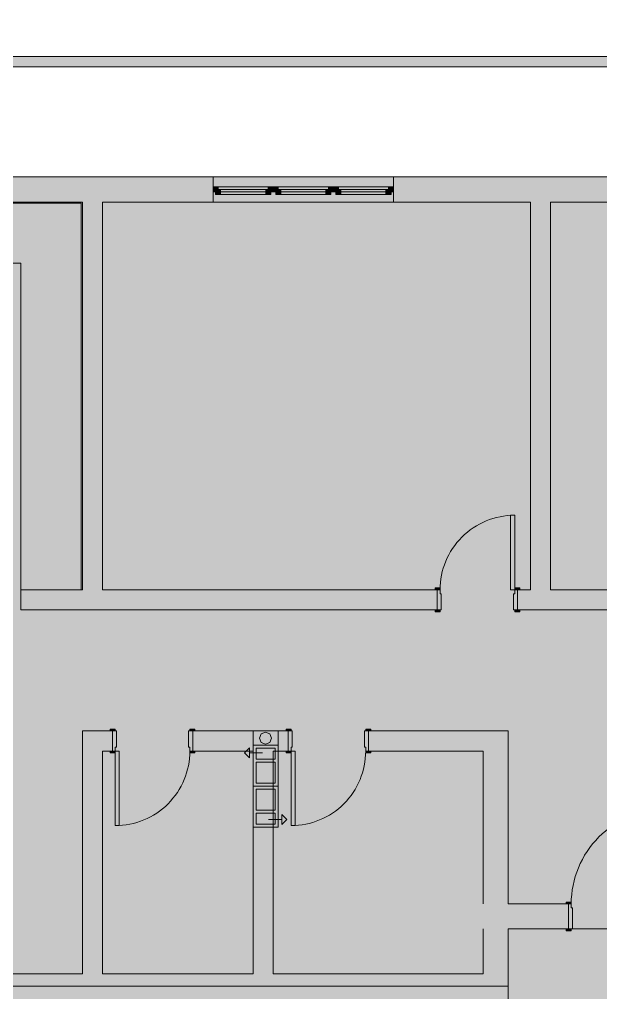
# Model space of a CAD drawing. Header units: centimetres. Extents: x -2733 to 2483, y -2206 to 1504.
# Drawn here: x -1049 to -470, y -811 to 160 of the extents above; entities that cross this region are included whole.
import ezdxf

# ---------------------------------------------------------------- set-up
doc = ezdxf.new("R2010")
doc.units = ezdxf.units.CM
for name, color, linetype, lineweight, true_color in [('kufiri i objektit', 7, 'Continuous', 0, 0xb36d4d), ('PDF_2D Drafting - General', 7, 'Continuous', 0, 0x7f7f7f), ('PDF_Muret', 7, 'Continuous', 0, 0x7f7f7f)]:
    doc.layers.add(name, color=color, linetype=linetype, lineweight=lineweight, true_color=true_color)
doc.layers.add('ndarjet-njesite', color=1, linetype='Continuous', lineweight=0)
doc.layers.add('PDF_Oxhaqet', color=7, linetype='Continuous', lineweight=0)

msp = doc.modelspace()

# ---------------------------------------------------------------- hatches: boundary and pattern name
at = {"layer": 'PDF_2D Drafting - General', "true_color": 0xe5f8e5, "transparency": 33554559}
msp.add_hatch(color=7, dxfattribs=at).paths.add_polyline_path([(-561.66, -928.15), (-561.66, -747.44), (308.87, -747.44), (308.87, -707.5), (296.37, -707.5), (296.37, 39.34), (308.87, 39.34), (623.58, 39.34), (623.58, -410), (636.08, -410), (1033.59, -410), (1033.59, -422.5), (1033.59, -707.44), (1294, -707.44), (1294, -928.15)])
at = {"layer": 'PDF_2D Drafting - General', "true_color": 0xf2f9ff, "transparency": 33554559}
msp.add_hatch(color=7, dxfattribs=at).paths.add_polyline_path([(283.86, 2.66), (296.35, 2.66), (296.35, -747.44), (283.86, -747.44), (-561.66, -747.44), (-561.66, -804.58), (-1794.7, -804.58), (-1794.7, -792.08), (-1794.7, 2.66)])
at = {"layer": 'PDF_2D Drafting - General', "true_color": 0xffffff, "transparency": 33554559}
msp.add_hatch(color=7, dxfattribs=at).paths.add_polyline_path([(-987.78, -409.16), (-1047.91, -409.16), (-1047.91, -83.49), (-1284.5, -83.49), (-1284.5, -23.5), (-1047.91, -23.5), (-987.78, -23.5)])
at = {"layer": 'PDF_2D Drafting - General', "true_color": 0xfafafa, "transparency": 33554559}
msp.add_hatch(color=7, dxfattribs=at).paths.add_polyline_path([(-561.66, -804.58), (-561.66, -817.08), (-561.66, -928.15), (296.37, -928.15), (296.37, -1657.81), (-1794.7, -1657.81), (-1794.7, -804.58)])
at = {"layer": 'PDF_Muret', "true_color": 0xffffff, "transparency": 33554559}
for points in [[(-856.1, -7.34), (-851.1, -7.34), (-851.1, -9.84), (-853.6, -9.84), (-853.6, -12.34), (-856.1, -12.34)], [(-848.6, -14.85), (-848.6, -9.84), (-851.1, -9.84), (-851.1, -7.34), (-801.09, -7.34), (-801.09, -9.84), (-803.59, -9.84), (-803.59, -14.85)], [(-796.1, -12.34), (-798.6, -12.34), (-798.6, -9.84), (-801.09, -9.84), (-801.09, -7.34), (-796.1, -7.34)], [(-796.1, -7.34), (-791.1, -7.34), (-791.1, -9.84), (-793.6, -9.84), (-793.6, -12.34), (-796.1, -12.34)], [(-788.59, -14.85), (-788.59, -9.84), (-791.1, -9.84), (-791.1, -7.34), (-741.1, -7.34), (-741.1, -9.84), (-743.59, -9.84), (-743.59, -14.85)], [(-736.1, -12.34), (-738.6, -12.34), (-738.6, -9.84), (-741.1, -9.84), (-741.1, -7.34), (-736.1, -7.34)], [(-736.1, -7.34), (-731.09, -7.34), (-731.09, -9.84), (-733.59, -9.84), (-733.59, -12.34), (-736.1, -12.34)], [(-728.6, -14.85), (-728.6, -9.84), (-731.09, -9.84), (-731.09, -7.34), (-681.1, -7.34), (-681.1, -9.84), (-683.6, -9.84), (-683.6, -14.85)], [(-676.09, -12.34), (-678.6, -12.34), (-678.6, -9.84), (-681.1, -9.84), (-681.1, -7.34), (-676.09, -7.34)], [(-628.45, -429.15), (-632.45, -429.15), (-632.45, -409.16), (-629.65, -409.16), (-629.65, -413.15), (-628.45, -413.15)], [(-552.44, -429.15), (-556.44, -429.15), (-556.44, -413.15), (-555.24, -413.15), (-555.24, -409.16), (-552.44, -409.16)], [(-956.42, -549.95), (-952.43, -549.95), (-952.43, -565.96), (-953.63, -565.96), (-953.63, -569.96), (-956.42, -569.96)], [(-880.43, -549.95), (-876.42, -549.95), (-876.42, -569.96), (-879.23, -569.96), (-879.23, -565.96), (-880.43, -565.96)], [(-781.06, -549.95), (-777.05, -549.95), (-777.05, -565.96), (-778.25, -565.96), (-778.25, -569.96), (-781.06, -569.96)], [(-705.05, -549.95), (-701.05, -549.95), (-701.05, -569.96), (-703.85, -569.96), (-703.85, -565.96), (-705.05, -565.96)], [(-497.66, -747.44), (-501.66, -747.44), (-501.66, -722.44), (-498.86, -722.44), (-498.86, -726.43), (-497.66, -726.43)]]:
    msp.add_hatch(color=7, dxfattribs=at).paths.add_polyline_path(points)

# ---------------------------------------------------------------- linework, layer by layer
at = {"layer": 'kufiri i objektit', "lineweight": 5}
msp.add_lwpolyline([(293.87, 39.34), (293.87, 122.65), (-2197.85, 122.65), (-2197.85, -1777.96), (2482.61, -1777.96), (2482.61, 1504.04), (532.36, 1504.04), (532.36, 39.34)], close=True, dxfattribs=at)
at = {"layer": 'ndarjet-njesite'}
for points in [[(-561.66, -928.15), (-561.66, -747.44), (308.87, -747.44), (308.87, 39.34), (636.08, 39.34), (636.08, -397.5), (832.01, -397.5), (1021.08, -397.5), (1021.08, -707.44), (1294, -707.44), (1294, -928.15), (-561.66, -928.15)], [(308.87, 2.66), (308.87, -747.44), (-561.66, -747.44), (-561.66, -804.58), (-1794.7, -804.58), (-1794.7, -792.08), (-1794.7, 2.66)], [(-561.66, -804.58), (-561.66, -817.08), (-561.66, -928.15), (296.37, -928.15), (296.37, -1657.81), (-1794.7, -1657.81), (-1794.7, -804.58), (-561.66, -804.58)]]:
    msp.add_lwpolyline(points, close=True, dxfattribs=at)
at = {"layer": 'PDF_2D Drafting - General', "lineweight": 9}
for points in [[(283.86, 2.66), (-1794.7, 2.66)], [(-1284.5, -23.5), (-1047.91, -23.5)], [(-1047.91, -23.5), (-987.78, -23.5)], [(-987.78, -23.5), (-987.78, -409.16)], [(-1047.91, -83.49), (-1284.5, -83.49)], [(-1047.91, -409.16), (-1047.91, -83.49)], [(-987.78, -409.16), (-1047.91, -409.16)], [(-561.66, -747.44), (283.86, -747.44)], [(-561.66, -804.58), (-561.66, -747.44)], [(-561.66, -747.44), (-561.66, -928.15)], [(308.87, -747.44), (-561.66, -747.44)], [(-561.66, -804.58), (-1794.7, -804.58)], [(-1794.7, -804.58), (-561.66, -804.58)], [(-561.66, -817.08), (-561.66, -804.58)]]:
    msp.add_lwpolyline(points, dxfattribs=at)
at = {"layer": 'PDF_Muret', "color": 251, "lineweight": 5, "true_color": 0x6a6a6a}
for points in [[(-2187.85, 112.65), (283.87, 112.65)], [(-856.1, 2.66), (-1439.87, 2.66)], [(-856.1, 2.66), (-856.1, -7.34)], [(-856.1, 2.66), (-856.1, -7.34)], [(-676.09, 2.66), (-676.09, -7.34)], [(-454.27, 2.66), (-676.09, 2.66)], [(-676.09, 2.66), (-676.09, -7.34)], [(-856.1, -7.34), (-856.1, -12.34)], [(-856.1, -7.34), (-856.1, -12.34)], [(-856.1, -7.34), (-856.1, -12.34)], [(-676.09, -7.34), (-676.09, -12.34)], [(-676.09, -7.34), (-676.09, -12.34)], [(-676.09, -7.34), (-676.09, -12.34)], [(-856.1, -12.34), (-856.1, -22.34)], [(-856.1, -12.34), (-856.1, -22.34)], [(-676.09, -12.34), (-676.09, -22.34)], [(-676.09, -12.34), (-676.09, -22.34)], [(-1439.87, -22.34), (-986.23, -22.34)], [(-986.23, -22.34), (-986.23, -409.16)], [(-966.23, -22.34), (-856.1, -22.34)], [(-966.23, -409.16), (-966.23, -22.34)], [(-676.09, -22.34), (-539.47, -22.34)], [(-539.47, -22.34), (-539.47, -409.16)], [(-519.47, -22.34), (-454.27, -22.34)], [(-519.47, -409.16), (-519.47, -22.34)], [(-986.23, -409.16), (-1047.91, -409.16)], [(-1047.91, -409.16), (-1047.91, -429.15)], [(-632.45, -409.16), (-966.23, -409.16)], [(-632.45, -409.16), (-634.65, -409.16)], [(-632.45, -409.16), (-634.65, -409.16)], [(-632.45, -409.16), (-634.65, -409.16)], [(-632.45, -409.16), (-632.45, -429.15)], [(-632.45, -409.16), (-632.45, -429.15)], [(-632.45, -409.16), (-632.45, -429.15)], [(-552.44, -409.16), (-550.24, -409.16)], [(-552.44, -409.16), (-552.44, -429.15)], [(-539.47, -409.16), (-552.44, -409.16)], [(-552.44, -409.16), (-552.44, -429.15)], [(-552.44, -409.16), (-552.44, -429.15)], [(-552.44, -409.16), (-550.24, -409.16)], [(-552.44, -409.16), (-550.24, -409.16)], [(-241.3, -409.16), (-519.47, -409.16)], [(-1047.91, -429.15), (-632.45, -429.15)], [(-632.45, -429.15), (-634.65, -429.15)], [(-632.45, -429.15), (-634.65, -429.15)], [(-632.45, -429.15), (-634.65, -429.15)], [(-552.44, -429.15), (-550.24, -429.15)], [(-552.44, -429.15), (-241.3, -429.15)], [(-552.44, -429.15), (-550.24, -429.15)], [(-552.44, -429.15), (-550.24, -429.15)], [(-956.42, -549.95), (-986.23, -549.95)], [(-986.23, -549.95), (-986.23, -792.08)], [(-956.42, -549.95), (-958.62, -549.95)], [(-956.42, -549.95), (-958.62, -549.95)], [(-956.42, -549.95), (-958.62, -549.95)], [(-956.42, -569.96), (-956.42, -549.95)], [(-956.42, -569.96), (-956.42, -549.95)], [(-956.42, -569.96), (-956.42, -549.95)], [(-876.42, -549.95), (-874.22, -549.95)], [(-876.42, -569.96), (-876.42, -549.95)], [(-781.06, -549.95), (-876.42, -549.95)], [(-876.42, -569.96), (-876.42, -549.95)], [(-876.42, -569.96), (-876.42, -549.95)], [(-876.42, -549.95), (-874.22, -549.95)], [(-876.42, -549.95), (-874.22, -549.95)], [(-781.06, -549.95), (-783.24, -549.95)], [(-781.06, -549.95), (-783.24, -549.95)], [(-781.06, -549.95), (-783.24, -549.95)], [(-781.06, -569.96), (-781.06, -549.95)], [(-781.06, -569.96), (-781.06, -549.95)], [(-781.06, -569.96), (-781.06, -549.95)], [(-701.05, -549.95), (-698.85, -549.95)], [(-701.05, -569.96), (-701.05, -549.95)], [(-561.66, -549.95), (-701.05, -549.95)], [(-701.05, -569.96), (-701.05, -549.95)], [(-701.05, -569.96), (-701.05, -549.95)], [(-701.05, -549.95), (-698.85, -549.95)], [(-701.05, -549.95), (-698.85, -549.95)], [(-561.66, -722.44), (-561.66, -549.95)], [(-966.23, -569.96), (-956.42, -569.96)], [(-966.23, -792.08), (-966.23, -569.96)], [(-956.42, -569.96), (-958.62, -569.96)], [(-956.42, -569.96), (-958.62, -569.96)], [(-956.42, -569.96), (-958.62, -569.96)], [(-876.42, -569.96), (-874.22, -569.96)], [(-876.42, -569.96), (-816.23, -569.96)], [(-876.42, -569.96), (-874.22, -569.96)], [(-876.42, -569.96), (-874.22, -569.96)], [(-816.23, -569.96), (-816.23, -792.08)], [(-796.23, -792.08), (-796.23, -569.96)], [(-796.23, -569.96), (-781.06, -569.96)], [(-781.06, -569.96), (-783.24, -569.96)], [(-781.06, -569.96), (-783.24, -569.96)], [(-781.06, -569.96), (-783.24, -569.96)], [(-701.05, -569.96), (-698.85, -569.96)], [(-701.05, -569.96), (-586.66, -569.96)], [(-701.05, -569.96), (-698.85, -569.96)], [(-701.05, -569.96), (-698.85, -569.96)], [(-586.66, -569.96), (-586.66, -722.44)], [(-501.66, -722.44), (-561.66, -722.44)], [(-501.66, -722.44), (-503.86, -722.44)], [(-501.66, -722.44), (-503.86, -722.44)], [(-501.66, -722.44), (-503.86, -722.44)], [(-501.66, -722.44), (-501.66, -747.44)], [(-501.66, -722.44), (-501.66, -747.44)], [(-501.66, -722.44), (-501.66, -747.44)], [(-586.66, -747.44), (-586.66, -792.08)], [(-561.66, -747.44), (-501.66, -747.44)], [(-561.66, -928.15), (-561.66, -747.44)], [(-501.66, -747.44), (-503.86, -747.44)], [(-501.66, -747.44), (-503.86, -747.44)], [(-501.66, -747.44), (-503.86, -747.44)], [(-986.23, -792.08), (-1769.69, -792.08)], [(-816.23, -792.08), (-966.23, -792.08)], [(-586.66, -792.08), (-796.23, -792.08)]]:
    msp.add_lwpolyline(points, dxfattribs=at)
at = {"layer": 'PDF_Muret', "lineweight": 5}
for points in [[(-676.09, 2.66), (-856.1, 2.66)], [(-856.1, -7.34), (-851.1, -7.34)], [(-851.1, -7.34), (-851.1, -9.84)], [(-851.1, -7.34), (-801.09, -7.34)], [(-801.09, -9.84), (-801.09, -7.34)], [(-801.09, -7.34), (-796.1, -7.34)], [(-796.1, -7.34), (-791.1, -7.34)], [(-791.1, -7.34), (-791.1, -9.84)], [(-791.1, -7.34), (-741.1, -7.34)], [(-741.1, -9.84), (-741.1, -7.34)], [(-741.1, -7.34), (-736.1, -7.34)], [(-736.1, -7.34), (-731.09, -7.34)], [(-731.09, -7.34), (-731.09, -9.84)], [(-731.09, -7.34), (-681.1, -7.34)], [(-681.1, -9.84), (-681.1, -7.34)], [(-681.1, -7.34), (-676.09, -7.34)], [(-853.6, -12.34), (-856.1, -12.34)], [(-851.1, -9.84), (-853.6, -9.84)], [(-853.6, -9.84), (-853.6, -12.34)], [(-853.6, -9.84), (-848.6, -9.84)], [(-853.6, -14.85), (-853.6, -9.84)], [(-848.6, -14.85), (-853.6, -14.85)], [(-848.6, -9.84), (-848.6, -14.85)], [(-848.6, -9.84), (-803.59, -9.84)], [(-803.59, -12.34), (-848.6, -12.34)], [(-803.59, -14.85), (-848.6, -14.85)], [(-803.59, -14.85), (-848.6, -14.85)], [(-803.59, -14.85), (-803.59, -9.84)], [(-803.59, -9.84), (-798.6, -9.84)], [(-798.6, -14.85), (-803.59, -14.85)], [(-798.6, -9.84), (-801.09, -9.84)], [(-798.6, -12.34), (-798.6, -9.84)], [(-798.6, -9.84), (-798.6, -14.85)], [(-796.1, -12.34), (-798.6, -12.34)], [(-793.6, -12.34), (-796.1, -12.34)], [(-791.1, -9.84), (-793.6, -9.84)], [(-793.6, -9.84), (-793.6, -12.34)], [(-793.6, -9.84), (-788.59, -9.84)], [(-793.6, -14.85), (-793.6, -9.84)], [(-788.59, -14.85), (-793.6, -14.85)], [(-788.59, -9.84), (-788.59, -14.85)], [(-788.59, -9.84), (-743.59, -9.84)], [(-743.59, -12.34), (-788.59, -12.34)], [(-743.59, -14.85), (-788.59, -14.85)], [(-743.59, -14.85), (-788.59, -14.85)], [(-743.59, -14.85), (-743.59, -9.84)], [(-743.59, -9.84), (-738.6, -9.84)], [(-738.6, -14.85), (-743.59, -14.85)], [(-738.6, -9.84), (-741.1, -9.84)], [(-738.6, -12.34), (-738.6, -9.84)], [(-738.6, -9.84), (-738.6, -14.85)], [(-736.1, -12.34), (-738.6, -12.34)], [(-733.59, -12.34), (-736.1, -12.34)], [(-731.09, -9.84), (-733.59, -9.84)], [(-733.59, -9.84), (-733.59, -12.34)], [(-733.59, -9.84), (-728.6, -9.84)], [(-733.59, -14.85), (-733.59, -9.84)], [(-728.6, -14.85), (-733.59, -14.85)], [(-728.6, -9.84), (-728.6, -14.85)], [(-728.6, -9.84), (-683.6, -9.84)], [(-683.6, -12.34), (-728.6, -12.34)], [(-683.6, -14.85), (-728.6, -14.85)], [(-683.6, -14.85), (-728.6, -14.85)], [(-683.6, -14.85), (-683.6, -9.84)], [(-683.6, -9.84), (-678.6, -9.84)], [(-678.6, -14.85), (-683.6, -14.85)], [(-678.6, -9.84), (-681.1, -9.84)], [(-678.6, -12.34), (-678.6, -9.84)], [(-678.6, -9.84), (-678.6, -14.85)], [(-676.09, -12.34), (-678.6, -12.34)], [(-676.09, -22.34), (-856.1, -22.34)], [(-559.25, -409.16), (-559.25, -334.75)], [(-559.25, -334.75), (-555.24, -334.75)], [(-555.24, -334.75), (-555.24, -409.16)], [(-634.65, -409.16), (-634.65, -407.25)], [(-634.65, -407.25), (-629.65, -407.25)], [(-629.65, -407.25), (-629.65, -409.16)], [(-555.24, -407.25), (-550.24, -407.25)], [(-555.24, -409.16), (-555.24, -407.25)], [(-550.24, -407.25), (-550.24, -409.16)], [(-629.65, -409.16), (-634.65, -409.16)], [(-629.65, -409.16), (-632.45, -409.16)], [(-632.45, -409.16), (-632.45, -429.15)], [(-629.65, -413.15), (-629.65, -409.16)], [(-628.45, -413.15), (-629.65, -413.15)], [(-628.45, -429.15), (-628.45, -413.15)], [(-555.24, -409.16), (-559.25, -409.16)], [(-555.24, -413.15), (-556.44, -413.15)], [(-556.44, -413.15), (-556.44, -429.15)], [(-550.24, -409.16), (-555.24, -409.16)], [(-552.44, -409.16), (-555.24, -409.16)], [(-555.24, -409.16), (-555.24, -413.15)], [(-552.44, -429.15), (-552.44, -409.16)], [(-634.65, -431.05), (-634.65, -429.15)], [(-634.65, -429.15), (-629.65, -429.15)], [(-629.65, -431.05), (-634.65, -431.05)], [(-632.45, -429.15), (-628.45, -429.15)], [(-629.65, -429.15), (-629.65, -431.05)], [(-556.44, -429.15), (-552.44, -429.15)], [(-555.24, -429.15), (-550.24, -429.15)], [(-555.24, -431.05), (-555.24, -429.15)], [(-550.24, -431.05), (-555.24, -431.05)], [(-550.24, -429.15), (-550.24, -431.05)], [(-958.62, -549.95), (-958.62, -548.05)], [(-958.62, -548.05), (-953.63, -548.05)], [(-953.63, -549.95), (-958.62, -549.95)], [(-956.42, -549.95), (-956.42, -569.96)], [(-952.43, -549.95), (-956.42, -549.95)], [(-953.63, -548.05), (-953.63, -549.95)], [(-952.43, -565.96), (-952.43, -549.95)], [(-880.43, -549.95), (-880.43, -565.96)], [(-876.42, -549.95), (-880.43, -549.95)], [(-879.23, -548.05), (-874.22, -548.05)], [(-879.23, -549.95), (-879.23, -548.05)], [(-874.22, -549.95), (-879.23, -549.95)], [(-876.42, -569.96), (-876.42, -549.95)], [(-874.22, -548.05), (-874.22, -549.95)], [(-783.24, -549.95), (-783.24, -548.05)], [(-783.24, -548.05), (-778.25, -548.05)], [(-778.25, -549.95), (-783.24, -549.95)], [(-781.06, -549.95), (-781.06, -569.96)], [(-777.05, -549.95), (-781.06, -549.95)], [(-778.25, -548.05), (-778.25, -549.95)], [(-777.05, -565.96), (-777.05, -549.95)], [(-705.05, -549.95), (-705.05, -565.96)], [(-701.05, -549.95), (-705.05, -549.95)], [(-703.85, -548.05), (-698.85, -548.05)], [(-703.85, -549.95), (-703.85, -548.05)], [(-698.85, -549.95), (-703.85, -549.95)], [(-701.05, -569.96), (-701.05, -549.95)], [(-698.85, -548.05), (-698.85, -549.95)], [(-958.62, -571.85), (-958.62, -569.96)], [(-958.62, -569.96), (-953.63, -569.96)], [(-953.63, -571.85), (-958.62, -571.85)], [(-956.42, -569.96), (-953.63, -569.96)], [(-953.63, -569.96), (-953.63, -565.96)], [(-953.63, -565.96), (-952.43, -565.96)], [(-953.63, -569.96), (-953.63, -571.85)], [(-953.63, -644.35), (-953.63, -569.96)], [(-953.63, -569.96), (-949.63, -569.96)], [(-949.63, -569.96), (-949.63, -644.35)], [(-880.43, -565.96), (-879.23, -565.96)], [(-879.23, -565.96), (-879.23, -569.96)], [(-879.23, -569.96), (-874.22, -569.96)], [(-879.23, -571.85), (-879.23, -569.96)], [(-879.23, -569.96), (-876.42, -569.96)], [(-874.22, -571.85), (-879.23, -571.85)], [(-874.22, -569.96), (-874.22, -571.85)], [(-783.24, -571.85), (-783.24, -569.96)], [(-783.24, -569.96), (-778.25, -569.96)], [(-778.25, -571.85), (-783.24, -571.85)], [(-781.06, -569.96), (-778.25, -569.96)], [(-778.25, -569.96), (-778.25, -565.96)], [(-778.25, -565.96), (-777.05, -565.96)], [(-778.25, -569.96), (-778.25, -571.85)], [(-778.25, -644.35), (-778.25, -569.96)], [(-778.25, -569.96), (-774.25, -569.96)], [(-774.25, -569.96), (-774.25, -644.35)], [(-705.05, -565.96), (-703.85, -565.96)], [(-703.85, -565.96), (-703.85, -569.96)], [(-703.85, -569.96), (-698.85, -569.96)], [(-703.85, -571.85), (-703.85, -569.96)], [(-703.85, -569.96), (-701.05, -569.96)], [(-698.85, -571.85), (-703.85, -571.85)], [(-698.85, -569.96), (-698.85, -571.85)], [(-949.63, -644.35), (-953.63, -644.35)], [(-774.25, -644.35), (-778.25, -644.35)], [(-503.86, -722.44), (-503.86, -720.54)], [(-503.86, -720.54), (-498.86, -720.54)], [(-498.86, -722.44), (-503.86, -722.44)], [(-498.86, -722.44), (-501.66, -722.44)], [(-501.66, -722.44), (-501.66, -747.44)], [(-498.86, -720.54), (-498.86, -722.44)], [(-498.86, -726.43), (-498.86, -722.44)], [(-497.66, -726.43), (-498.86, -726.43)], [(-497.66, -747.44), (-497.66, -726.43)], [(-503.86, -749.34), (-503.86, -747.44)], [(-503.86, -747.44), (-498.86, -747.44)], [(-498.86, -749.34), (-503.86, -749.34)], [(-501.66, -747.44), (-497.66, -747.44)], [(-498.86, -747.44), (-498.86, -749.34)]]:
    msp.add_lwpolyline(points, dxfattribs=at)
for centre, radius, start, end in [((-555.27, -409.13), 74.39, 89.98309, 180.01691), ((-953.6, -569.97), 74.38, 269.97989, 0.00771), ((-778.23, -569.97), 74.38, 269.97984, 0.0079), ((-404.47, -722.41), 94.39, 89.99349, 180.01636)]:
    msp.add_arc(centre, radius, start, end, dxfattribs=at)
at = {"layer": 'PDF_Muret', "color": 7, "true_color": 0xffffff, "transparency": 33554559}
for points in [[(293.87, 122.65), (283.87, 112.65), (-2197.85, 122.65), (-2187.85, 112.65)], [(-1439.87, 2.66), (-856.1, 2.66), (-1439.87, -22.34), (-856.1, -22.34)], [(-856.1, 2.66), (-676.09, 2.66), (-856.1, -22.34), (-676.09, -22.34)], [(-676.09, 2.66), (-454.27, 2.66), (-676.09, -22.34), (-454.27, -22.34)], [(-853.6, -9.84), (-848.6, -9.84), (-853.6, -14.85), (-848.6, -14.85)], [(-848.6, -9.84), (-803.59, -9.84), (-848.6, -14.85), (-803.59, -14.85)], [(-798.6, -14.85), (-803.59, -14.85), (-798.6, -9.84), (-803.59, -9.84)], [(-793.6, -9.84), (-788.59, -9.84), (-793.6, -14.85), (-788.59, -14.85)], [(-788.59, -9.84), (-743.59, -9.84), (-788.59, -14.85), (-743.59, -14.85)], [(-738.6, -14.85), (-743.59, -14.85), (-738.6, -9.84), (-743.59, -9.84)], [(-733.59, -9.84), (-728.6, -9.84), (-733.59, -14.85), (-728.6, -14.85)], [(-728.6, -9.84), (-683.6, -9.84), (-728.6, -14.85), (-683.6, -14.85)], [(-678.6, -14.85), (-683.6, -14.85), (-678.6, -9.84), (-683.6, -9.84)], [(-966.23, -409.16), (-986.23, -409.16), (-966.23, -22.34), (-986.23, -22.34)], [(-519.47, -409.16), (-539.47, -409.16), (-519.47, -22.34), (-539.47, -22.34)], [(-555.24, -334.75), (-555.24, -409.16), (-559.25, -334.75), (-559.25, -409.16)], [(-629.65, -409.16), (-634.65, -409.16), (-629.65, -407.25), (-634.65, -407.25)], [(-555.24, -407.25), (-550.24, -407.25), (-555.24, -409.16), (-550.24, -409.16)], [(-1047.91, -409.16), (-632.45, -409.16), (-1047.91, -429.15), (-632.45, -429.15)], [(-552.44, -409.16), (-241.3, -409.16), (-552.44, -429.15), (-241.3, -429.15)], [(-629.65, -431.05), (-634.65, -431.05), (-629.65, -429.15), (-634.65, -429.15)], [(-555.24, -429.15), (-550.24, -429.15), (-555.24, -431.05), (-550.24, -431.05)], [(-986.23, -549.95), (-956.42, -549.95), (-966.23, -569.96), (-956.42, -569.96)], [(-986.23, -549.95), (-966.23, -569.96), (-986.23, -826.96), (-966.23, -826.96)], [(-953.63, -549.95), (-958.62, -549.95), (-953.63, -548.05), (-958.62, -548.05)], [(-879.23, -548.05), (-874.22, -548.05), (-879.23, -549.95), (-874.22, -549.95)], [(-876.42, -569.96), (-876.42, -549.95), (-781.06, -569.96), (-781.06, -549.95)], [(-778.25, -549.95), (-783.24, -549.95), (-778.25, -548.05), (-783.24, -548.05)], [(-703.85, -548.05), (-698.85, -548.05), (-703.85, -549.95), (-698.85, -549.95)], [(-701.05, -569.96), (-701.05, -549.95), (-586.66, -569.96), (-561.66, -549.95)], [(-586.66, -928.15), (-586.66, -569.96), (-561.66, -928.15), (-561.66, -549.95)], [(-953.63, -571.85), (-958.62, -571.85), (-953.63, -569.96), (-958.62, -569.96)], [(-953.63, -644.35), (-953.63, -569.96), (-949.63, -644.35), (-949.63, -569.96)], [(-879.23, -569.96), (-874.22, -569.96), (-879.23, -571.85), (-874.22, -571.85)], [(-796.23, -569.96), (-796.23, -792.08), (-816.23, -569.96), (-816.23, -792.08)], [(-778.25, -571.85), (-783.24, -571.85), (-778.25, -569.96), (-783.24, -569.96)], [(-778.25, -644.35), (-778.25, -569.96), (-774.25, -644.35), (-774.25, -569.96)], [(-703.85, -569.96), (-698.85, -569.96), (-703.85, -571.85), (-698.85, -571.85)], [(-501.66, -722.44), (-501.66, -747.44), (-561.66, -722.44), (-561.66, -747.44)], [(-498.86, -722.44), (-503.86, -722.44), (-498.86, -720.54), (-503.86, -720.54)], [(-498.86, -749.34), (-503.86, -749.34), (-498.86, -747.44), (-503.86, -747.44)], [(-986.23, -817.08), (-1769.69, -817.08), (-986.23, -792.08), (-1769.69, -792.08)], [(-586.66, -817.08), (-966.23, -817.08), (-586.66, -792.08), (-966.23, -792.08)]]:
    msp.add_solid(points, dxfattribs=at)
at = {"layer": 'PDF_Oxhaqet', "lineweight": 9}
for points in [[(-816.23, -549.95), (-791.24, -549.94)], [(-816.23, -563.95), (-816.23, -549.95)], [(-807.98, -552.83), (-809.74, -557.06)], [(-803.74, -551.07), (-807.98, -552.83)], [(-799.5, -552.83), (-803.74, -551.07)], [(-797.74, -557.06), (-799.5, -552.83)], [(-791.24, -549.94), (-791.24, -563.94)], [(-809.74, -557.06), (-807.98, -561.31)], [(-807.98, -561.31), (-803.74, -563.07)], [(-803.74, -563.07), (-799.49, -561.31)], [(-799.49, -561.31), (-797.74, -557.06)], [(-824.81, -571.68), (-819.82, -566.67)], [(-824.81, -571.68), (-819.82, -576.68)], [(-819.82, -566.67), (-819.82, -576.68)], [(-806.68, -571.68), (-819.82, -571.68)], [(-816.23, -563.94), (-816.23, -604.94)], [(-791.24, -563.94), (-816.23, -563.94)], [(-794.23, -566.93), (-813.23, -566.93)], [(-813.23, -566.93), (-813.23, -577.92)], [(-794.23, -577.92), (-794.23, -566.93)], [(-791.24, -604.94), (-791.24, -563.94)], [(-794.23, -577.92), (-813.23, -577.92)], [(-794.23, -580.93), (-813.23, -580.93)], [(-813.23, -580.93), (-813.23, -601.93)], [(-794.23, -601.93), (-794.23, -580.93)], [(-816.23, -604.94), (-791.24, -604.94)], [(-791.24, -604.94), (-816.23, -604.94)], [(-816.23, -604.94), (-816.23, -645.94)], [(-813.23, -601.93), (-794.23, -601.93)], [(-794.23, -607.95), (-813.23, -607.95)], [(-813.23, -607.95), (-813.23, -628.95)], [(-794.23, -628.95), (-794.23, -607.95)], [(-791.24, -645.94), (-791.24, -604.94)], [(-813.23, -628.95), (-794.23, -628.95)], [(-813.23, -631.94), (-794.23, -631.94)], [(-813.23, -631.94), (-813.23, -642.95)], [(-800.78, -638.2), (-787.65, -638.2)], [(-794.23, -642.95), (-794.23, -631.94)], [(-782.66, -638.2), (-787.65, -633.21)], [(-787.65, -643.2), (-787.65, -633.21)], [(-782.66, -638.2), (-787.65, -643.2)], [(-816.23, -645.94), (-791.24, -645.94)], [(-813.23, -642.95), (-794.23, -642.95)]]:
    msp.add_lwpolyline(points, dxfattribs=at)

doc.saveas('drawing.dxf')
